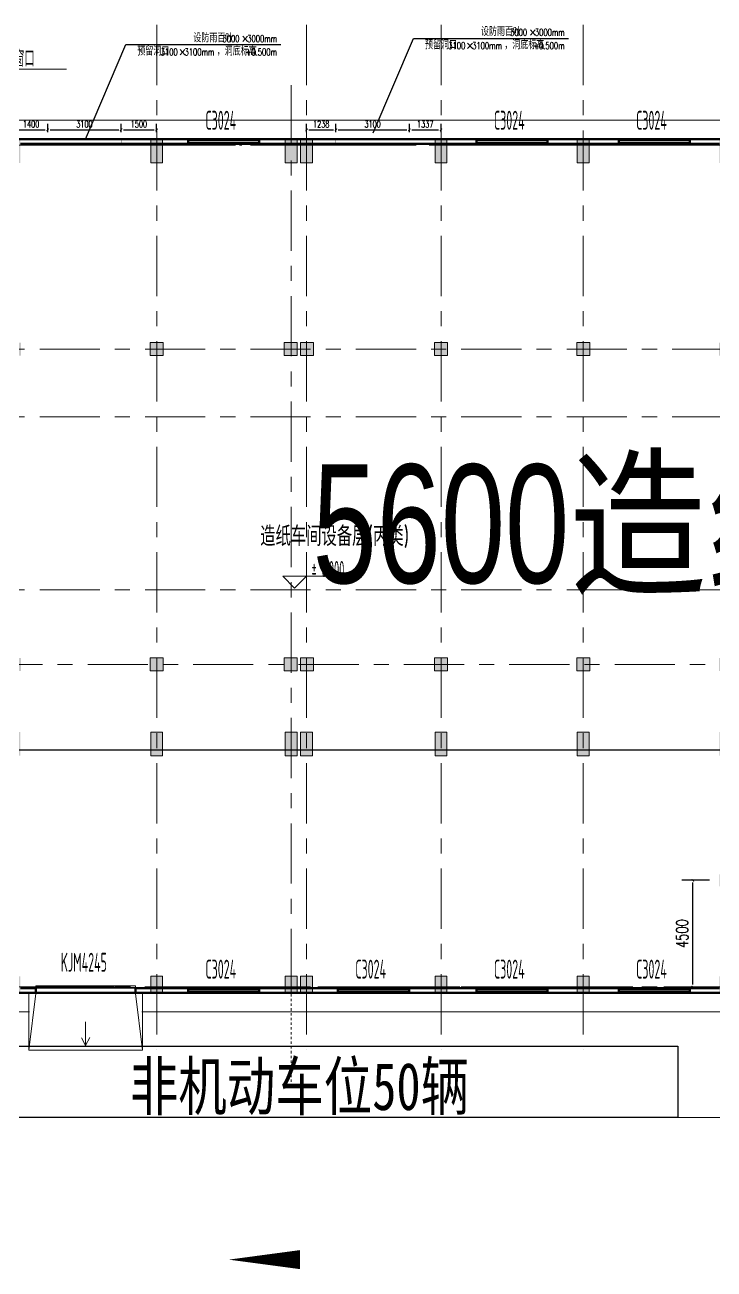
# Model space of a CAD drawing. Header units: metres. Extents: x 497148 to 498044, y 2998751 to 2999627.
# Drawn here: x 497628.4 to 497657.5, y 2999065.9 to 2999118.4 of the extents above; entities that cross this region are included whole.
import ezdxf

# ---------------------------------------------------------------- set-up
doc = ezdxf.new("R2010")
doc.units = ezdxf.units.M
for name, pattern in [('CENTER', [2, 1.25, -0.25, 0.25, -0.25]), ('DOTE', [2.42, 2, -0.2, 0.02, -0.2]), ('ZQWS-轴网线', [4448, 2540, -636, 636, -636]), ('轴网线', [4448, 2540, -636, 636, -636])]:
    doc.linetypes.add(name, pattern=pattern)
for name, color, linetype, lineweight in [('1_RO_规划停车位', 35, 'Continuous', 13), ('A-WALL-可见线', 2, 'Continuous', 18), ('A-门窗号', 7, 'Continuous', 5), ('常规模型', 2, 'Continuous', 18), ('常规注释', 3, 'Continuous', 18), ('标高', 7, 'Continuous', 5), ('结-COLU', 7, 'Continuous', 5), ('道路', 4, 'Continuous', 15)]:
    doc.layers.add(name, color=color, linetype=linetype, lineweight=lineweight)
for name, color, linetype in [('_0', 7, 'Continuous'), ('A-WALL', 4, 'Continuous'), ('A-楼板', 5, 'Continuous'), ('A-窗', 2, 'Continuous'), ('A-门', 2, 'Continuous'), ('AXIS', 253, 'DOTE'), ('DIM_SYMB', 3, 'Continuous'), ('DOTE', 1, 'CENTER'), ('PUB_DIM', 3, 'Continuous'), ('修改', 6, 'Continuous'), ('房间', 7, 'Continuous'), ('文字', 255, 'Continuous'), ('新建建筑', 2, 'Continuous'), ('暖通开洞', 21, 'Continuous')]:
    doc.layers.add(name, color=color, linetype=linetype)
doc.layers.add('建筑轴线', color=1, linetype='DOTE', lineweight=15, plot=False)
doc.layers.get('修改').off()
doc.styles.add('_TCH_DIM', font='SIMPLEX', dxfattribs={"bigfont": 'GBCBIG'})
doc.styles.add('_TCH_DIM_T3', font='SIMPLEX', dxfattribs={"width": 0.705882, "bigfont": 'GBCBIG'})
doc.styles.add('DIMHT', font='simhei.ttf', dxfattribs={"width": 0.8})
doc.styles.add('Hztxt-TSSDENG', font='TSSDENG', dxfattribs={"bigfont": 'Hztxt'})
doc.styles.add('亨利项目总图布置_2022_8_8_t3--03$0$亨利项目总图布置_2022_8_8_t3--02$0$CEC', font='ARIALN.TTF')
doc.dimstyles.new('_TCH_ARCH&&100', dxfattribs={"dimtxt": 285, "dimasz": 100, "dimexe": 250, "dimexo": 300, "dimgap": 100, "dimtad": 1, "dimdec": 0, "dimzin": 0, "dimdsep": 46, "dimtxsty": '_TCH_DIM_T3', "dimblk": '_ArchTick-2', "dimcen": 0.09, "dimclrd": 256, "dimclre": 256, "dimclrt": 7, "dimazin": 2, "dimtfac": 1, "dimtdec": 0, "dimtix": 1, "dimtmove": 2, "dimatfit": 3, "dimfxl": 0, "dimtolj": 1, "dimtzin": 0, "dimarcsym": 0})
doc.dimstyles.new('_TCH_ARCH&&200', dxfattribs={"dimscale": 2, "dimtxt": 280, "dimasz": 100, "dimexe": 200, "dimexo": 0, "dimgap": 100, "dimtad": 1, "dimdec": 0, "dimzin": 0, "dimdsep": 46, "dimtxsty": '_TCH_DIM_T3', "dimblk": '_ArchTick-2', "dimcen": 0.09, "dimdle": 200, "dimclrd": 256, "dimclre": 256, "dimclrt": 7, "dimazin": 2, "dimtfac": 1, "dimtdec": 0, "dimtix": 1, "dimtmove": 2, "dimatfit": 3, "dimfxl": 0, "dimtolj": 1, "dimtzin": 0, "dimarcsym": 0})

# ---------------------------------------------------------------- blocks, each defined once
blk = doc.blocks.new('新块')
blk.add_line((497572.184, 2999087.833), (497785.684, 2999087.833))
at = {"color": 0}
blk.add_lwpolyline([(497625.934, 2999075.333), (497655.934, 2999075.333), (497655.934, 2999072.333), (497625.934, 2999072.333)], close=True, dxfattribs=at)
at = {"layer": 'DIM_SYMB', "linetype": 'Continuous'}
blk.add_lwpolyline([(497651.993, 2999066.333, 0, 0, 0), (497636.976, 2999066.333, 0, 0.8, 0), (497639.976, 2999066.333, 0, 0, 0)], format="xyseb", dxfattribs=at)
at = {"layer": '建筑轴线', "ltscale": 3}
blk.add_lwpolyline([(497572.434, 2999113.333), (497785.434, 2999113.333), (497785.434, 2999077.833), (497572.434, 2999077.833)], close=True, dxfattribs=at)
at = {"layer": '新建建筑', "linetype": 'Continuous', "const_width": 0.1}
blk.add_lwpolyline([(497785.684, 2999077.583), (497572.184, 2999077.583), (497572.184, 2999113.583), (497785.684, 2999113.583)], close=True, dxfattribs=at)
at = {"layer": '道路', "linetype": 'ByBlock', "lineweight": 0, "ltscale": 0.2}
blk.add_line((497758.434, 2999072.333), (497576.91, 2999072.333), dxfattribs=at)
at = {"layer": '1_RO_规划停车位', "style": 'DIMHT', "width": 0.75}
blk.add_text('非机动车位50辆', height=2, dxfattribs=at).set_placement((497632.801, 2999072.643, 0))
at = {"layer": '文字', "color": 7, "style": '亨利项目总图布置_2022_8_8_t3--03$0$亨利项目总图布置_2022_8_8_t3--02$0$CEC', "width": 0.85}
blk.add_text('5600造纸车间', height=5, dxfattribs=at).set_placement((497640.514, 2999094.867, 149.431))
blk = doc.blocks.new('ZQWS-卷帘门-侧装-单轨-可开启 - 卷帘门KJM4245-4749341-0_000平面图_118')
at = {"color": 0, "lineweight": 50}
for p, q in [((-2100, 100), (-2100, -100)), ((2100, -100), (2100, 100))]:
    blk.add_line(p, q, dxfattribs=at)
at = {"color": 0, "lineweight": 13}
for p, q in [((2100, -130), (-2100, -130)), ((-2100, -130), (-2100, -200)), ((-2100, -200), (2100, -200)), ((2100, -200), (2100, -130))]:
    blk.add_line(p, q, dxfattribs=at)
blk = doc.blocks.new('组合窗-双层双列-上部固定下部推拉 - C3024-4489019-0_000平面图_118')
at = {"color": 0, "lineweight": 50}
for p, q in [((-1500, -100), (-1500, 100)), ((1500, 100), (1500, -100))]:
    blk.add_line(p, q, dxfattribs=at)
at = {"color": 0, "lineweight": 18}
for p, q in [((-1500, 100), (1500, 100)), ((-1500, 33), (1500, 33)), ((-1500, -33), (1500, -33)), ((1500, -100), (-1500, -100))]:
    blk.add_line(p, q, dxfattribs=at)
blk = doc.blocks.new('一层_dwg_一层-5204054-0_000平面图_118')
at = {"layer": '结-COLU', "color": 0, "flags": 128}
for points in [[(91966, 65529), (92466, 65529), (92466, 64529), (91966, 64529)], [(97641, 65529), (98141, 65529), (98141, 64529), (97641, 64529)], [(98291, 65529), (98791, 65529), (98791, 64529), (98291, 64529)], [(103966, 65529), (104466, 65529), (104466, 64529), (103966, 64529)], [(109966, 65529), (110466, 65529), (110466, 64529), (109966, 64529)], [(91941, 56954), (92491, 56954), (92491, 56404), (91941, 56404)], [(97591, 56954), (98141, 56954), (98141, 56404), (97591, 56404)], [(98291, 56954), (98841, 56954), (98841, 56404), (98291, 56404)], [(103941, 56954), (104491, 56954), (104491, 56404), (103941, 56404)], [(109941, 56954), (110491, 56954), (110491, 56404), (109941, 56404)], [(91941, 43654), (92491, 43654), (92491, 43104), (91941, 43104)], [(97591, 43654), (98141, 43654), (98141, 43104), (97591, 43104)], [(98291, 43654), (98841, 43654), (98841, 43104), (98291, 43104)], [(103941, 43654), (104491, 43654), (104491, 43104), (103941, 43104)], [(109941, 43654), (110491, 43654), (110491, 43104), (109941, 43104)], [(91966, 39529), (92466, 39529), (92466, 40529), (91966, 40529)], [(97641, 39529), (98141, 39529), (98141, 40529), (97641, 40529)], [(98291, 39529), (98791, 39529), (98791, 40529), (98291, 40529)], [(103966, 39529), (104466, 39529), (104466, 40529), (103966, 40529)], [(109966, 39529), (110466, 39529), (110466, 40529), (109966, 40529)], [(91966, 30229), (92466, 30229), (92466, 29529), (91966, 29529)], [(97641, 30229), (98141, 30229), (98141, 29529), (97641, 29529)], [(98291, 30229), (98791, 30229), (98791, 29529), (98291, 29529)], [(103966, 30229), (104466, 30229), (104466, 29529), (103966, 29529)], [(109966, 30229), (110466, 30229), (110466, 29529), (109966, 29529)]]:
    blk.add_lwpolyline(points, close=True, dxfattribs=at)
blk = doc.blocks.new('一层_dwg-4685749-0_000平面图_118')
at = {"lineweight": 5}
h = blk.add_hatch(color=0, dxfattribs=at)
h.paths.add_polyline_path([(178894, 10714), (179394, 10714), (179394, 11214), (178894, 11214)], flags=0)
h.paths.add_polyline_path([(151569, 10714), (152069, 10714), (152069, 11414), (151569, 11414)], flags=0)
h.paths.add_polyline_path([(229894, 10714), (230394, 10714), (230394, 11414), (229894, 11414)], flags=0)
h.paths.add_polyline_path([(188069, 10714), (188069, 11414), (187569, 11414), (187569, 10714)], flags=0)
h.paths.add_polyline_path([(229744, 10714), (229744, 11414), (229244, 11414), (229244, 10714)], flags=0)
h.paths.add_polyline_path([(211569, 10714), (212069, 10714), (212069, 11414), (211569, 11414)], flags=0)
h.paths.add_polyline_path([(42069, 10714), (42569, 10714), (42569, 11414), (42069, 11414)], flags=0)
h.paths.add_polyline_path([(217569, 10714), (218069, 10714), (218069, 11414), (217569, 11414)], flags=0)
h.paths.add_polyline_path([(55569, 10714), (56069, 10714), (56069, 11414), (55569, 11414)], flags=0)
h.paths.add_polyline_path([(115569, 10714), (116069, 10714), (116069, 11414), (115569, 11414)], flags=0)
h.paths.add_polyline_path([(50069, 10714), (50069, 11414), (49569, 11414), (49569, 10714)], flags=0)
h.paths.add_polyline_path([(181569, 10714), (182069, 10714), (182069, 11414), (181569, 11414)], flags=0)
h.paths.add_polyline_path([(109744, 10714), (109744, 11414), (109244, 11414), (109244, 10714)], flags=0)
h.paths.add_polyline_path([(91569, 10714), (92069, 10714), (92069, 11414), (91569, 11414)], flags=0)
h.paths.add_polyline_path([(236069, 10714), (236069, 11414), (235569, 11414), (235569, 10714)], flags=0)
h.paths.add_polyline_path([(74069, 10714), (74069, 11414), (73569, 11414), (73569, 10714)], flags=0)
h.paths.add_polyline_path([(88569, 10714), (89069, 10714), (89069, 11214), (88569, 11214)], flags=0)
h.paths.add_polyline_path([(61569, 10714), (62069, 10714), (62069, 11414), (61569, 11414)], flags=0)
h.paths.add_polyline_path([(133569, 10714), (134069, 10714), (134069, 11414), (133569, 11414)], flags=0)
h.paths.add_polyline_path([(67569, 10714), (68069, 10714), (68069, 11414), (67569, 11414)], flags=0)
h.paths.add_polyline_path([(169569, 10714), (170069, 10714), (170069, 11414), (169569, 11414)], flags=0)
h.paths.add_polyline_path([(193569, 10714), (194069, 10714), (194069, 11414), (193569, 11414)], flags=0)
h.paths.add_polyline_path([(200069, 10714), (200069, 11414), (199569, 11414), (199569, 10714)], flags=0)
h.paths.add_polyline_path([(164069, 10714), (164069, 11414), (163569, 11414), (163569, 10714)], flags=0)
h.paths.add_polyline_path([(176394, 10714), (176394, 11414), (175894, 11414), (175894, 10714)], flags=0)
h.paths.add_polyline_path([(205869, 10714), (206369, 10714), (206369, 11414), (205869, 11414)], flags=0)
h.paths.add_polyline_path([(223569, 10714), (224069, 10714), (224069, 11414), (223569, 11414)], flags=0)
h.paths.add_polyline_path([(249569, 10714), (249569, 11414), (249069, 11414), (249069, 10714)], flags=0)
h.paths.add_polyline_path([(175744, 10714), (175744, 11414), (175244, 11414), (175244, 10714)], flags=0)
h.paths.add_polyline_path([(255569, 10714), (255569, 11414), (255069, 11414), (255069, 10714)], flags=0)
h.paths.add_polyline_path([(128069, 10714), (128069, 11414), (127569, 11414), (127569, 10714)], flags=0)
h.paths.add_polyline_path([(79569, 10714), (80069, 10714), (80069, 11414), (79569, 11414)], flags=0)
h.paths.add_polyline_path([(243569, 10714), (243569, 11414), (243069, 11414), (243069, 10714)], flags=0)
h.paths.add_polyline_path([(85569, 10714), (86069, 10714), (86069, 11414), (85569, 11414)], flags=0)
h.paths.add_polyline_path([(98069, 10714), (98069, 11414), (97569, 11414), (97569, 10714), (97686, 10714)], flags=0)
h.paths.add_polyline_path([(103569, 10714), (104069, 10714), (104069, 11414), (103569, 11414)], flags=0)
h.paths.add_polyline_path([(121569, 10714), (122069, 10714), (122069, 11414), (121569, 11414)], flags=0)
h.paths.add_polyline_path([(110394, 10714), (110394, 11414), (109894, 11414), (109894, 10714)], flags=0)
h.paths.add_polyline_path([(146069, 10714), (146069, 11414), (145569, 11414), (145569, 10714)], flags=0)
h.paths.add_polyline_path([(158069, 10714), (158069, 11414), (157569, 11414), (157569, 10714)], flags=0)
h.paths.add_polyline_path([(140069, 10714), (140069, 11414), (139569, 11414), (139569, 10714)], flags=0)
h.paths.add_polyline_path([(243569, 13164), (243569, 13664), (243069, 13664), (243069, 13164)], flags=0)
h.paths.add_polyline_path([(249069, 13164), (249569, 13164), (249569, 13664), (249069, 13664)], flags=0)
h.paths.add_polyline_path([(140069, 15214), (140069, 15714), (139569, 15714), (139569, 15214)], flags=0)
h.paths.add_polyline_path([(157569, 15214), (158069, 15214), (158069, 15714), (157569, 15714)], flags=0)
h.paths.add_polyline_path([(151569, 15214), (152069, 15214), (152069, 15714), (151569, 15714)], flags=0)
h.paths.add_polyline_path([(128069, 15214), (128069, 15714), (127569, 15714), (127569, 15214)], flags=0)
h.paths.add_polyline_path([(146069, 15214), (146069, 15714), (145569, 15714), (145569, 15214)], flags=0)
h.paths.add_polyline_path([(133569, 15214), (134069, 15214), (134069, 15714), (133569, 15714)], flags=0)
h.paths.add_polyline_path([(88569, 18064), (89069, 18064), (89069, 18564), (88569, 18564)], flags=0)
h.paths.add_polyline_path([(79719, 18064), (80069, 18064), (80069, 18564), (79569, 18564), (79569, 18064)], flags=0)
h.paths.add_polyline_path([(85569, 18064), (86069, 18064), (86069, 18564), (85569, 18564)], flags=0)
h.paths.add_polyline_path([(74069, 18064), (74069, 18564), (73569, 18564), (73569, 18064)], flags=0)
h.paths.add_polyline_path([(178894, 18064), (179394, 18064), (179394, 18564), (178894, 18564)], flags=0)
h.paths.add_polyline_path([(164069, 18064), (164069, 18564), (163569, 18564), (163569, 18064)], flags=0)
h.paths.add_polyline_path([(175244, 18064), (175744, 18064), (175744, 18564), (175244, 18564)], flags=0)
h.paths.add_polyline_path([(175894, 18064), (176394, 18064), (176394, 18564), (175894, 18564)], flags=0)
h.paths.add_polyline_path([(169569, 18064), (170069, 18064), (170069, 18564), (169569, 18564)], flags=0)
h.paths.add_polyline_path([(169569, 20714), (170069, 20714), (170069, 21714), (169569, 21714), (169569, 21014)], flags=0)
h.paths.add_polyline_path([(55569, 20714), (56069, 20714), (56069, 21714), (55569, 21714), (55569, 21014)], flags=0)
h.paths.add_polyline_path([(175744, 20714), (175744, 21714), (175244, 21714), (175244, 20714)], flags=0)
h.paths.add_polyline_path([(49569, 20714), (50069, 20714), (50069, 21714), (49569, 21714), (49569, 21014)], flags=0)
h.paths.add_polyline_path([(164069, 20714), (164069, 21714), (163569, 21714), (163569, 20714)], flags=0)
h.paths.add_polyline_path([(133569, 20714), (134069, 20714), (134069, 21714), (133569, 21714), (133569, 21014)], flags=0)
h.paths.add_polyline_path([(158069, 20714), (158069, 21714), (157569, 21714), (157569, 20714)], flags=0)
h.paths.add_polyline_path([(92069, 20714), (92069, 21714), (91569, 21714), (91569, 20714)], flags=0)
h.paths.add_polyline_path([(61569, 20714), (62069, 20714), (62069, 21714), (61569, 21714), (61569, 21014)], flags=0)
h.paths.add_polyline_path([(73569, 20714), (74069, 20714), (74069, 21714), (73569, 21714), (73569, 21014)], flags=0)
h.paths.add_polyline_path([(67569, 20714), (68069, 20714), (68069, 21714), (67569, 21714), (67569, 21014)], flags=0)
h.paths.add_polyline_path([(85569, 20714), (86069, 20714), (86069, 21714), (85569, 21714), (85569, 21014)], flags=0)
h.paths.add_polyline_path([(109744, 20714), (109744, 21714), (109244, 21714), (109244, 20714)], flags=0)
h.paths.add_polyline_path([(42069, 20714), (42569, 20714), (42569, 21714), (42069, 21714), (42069, 21014)], flags=0)
h.paths.add_polyline_path([(151569, 20714), (152069, 20714), (152069, 21714), (151569, 21714), (151569, 21014)], flags=0)
h.paths.add_polyline_path([(206369, 20714), (206369, 21714), (205869, 21714), (205869, 20714)], flags=0)
h.paths.add_polyline_path([(249069, 20714), (249569, 20714), (249569, 21714), (249069, 21714), (249069, 21014)], flags=0)
h.paths.add_polyline_path([(255569, 20714), (255569, 21714), (255069, 21714), (255069, 20714)], flags=0)
h.paths.add_polyline_path([(212069, 20714), (212069, 21714), (211569, 21714), (211569, 20714)], flags=0)
h.paths.add_polyline_path([(217569, 20714), (218069, 20714), (218069, 21714), (217569, 21714), (217569, 21014)], flags=0)
h.paths.add_polyline_path([(224069, 20714), (224069, 21714), (223569, 21714), (223569, 20714)], flags=0)
h.paths.add_polyline_path([(199569, 20714), (200069, 20714), (200069, 21714), (199569, 21714), (199569, 21014)], flags=0)
h.paths.add_polyline_path([(193569, 20714), (194069, 20714), (194069, 21714), (193569, 21714), (193569, 21014)], flags=0)
h.paths.add_polyline_path([(80069, 20714), (80069, 21714), (79569, 21714), (79569, 20714)], flags=0)
h.paths.add_polyline_path([(97686, 20714), (98069, 20714), (98069, 21714), (97569, 21714), (97569, 20714)], flags=0)
h.paths.add_polyline_path([(116069, 20714), (116069, 21714), (115569, 21714), (115569, 20714)], flags=0)
h.paths.add_polyline_path([(104069, 20714), (104069, 21714), (103569, 21714), (103569, 20714)], flags=0)
h.paths.add_polyline_path([(181569, 20714), (182069, 20714), (182069, 21714), (181569, 21714), (181569, 21014)], flags=0)
h.paths.add_polyline_path([(188069, 20714), (188069, 21714), (187569, 21714), (187569, 20714)], flags=0)
h.paths.add_polyline_path([(235569, 20714), (236069, 20714), (236069, 21714), (235569, 21714), (235569, 21014)], flags=0)
h.paths.add_polyline_path([(229244, 20714), (229744, 20714), (229744, 21714), (229244, 21714), (229244, 21014)], flags=0)
h.paths.add_polyline_path([(139569, 20714), (140069, 20714), (140069, 21714), (139569, 21714), (139569, 21014)], flags=0)
h.paths.add_polyline_path([(230394, 20714), (230394, 21714), (229894, 21714), (229894, 20714)], flags=0)
h.paths.add_polyline_path([(110394, 20714), (110394, 21714), (109894, 21714), (109894, 20714)], flags=0)
h.paths.add_polyline_path([(243069, 20714), (243569, 20714), (243569, 21714), (243069, 21714), (243069, 21014)], flags=0)
h.paths.add_polyline_path([(122069, 20714), (122069, 21714), (121569, 21714), (121569, 20714)], flags=0)
h.paths.add_polyline_path([(128069, 20714), (128069, 21714), (127569, 21714), (127569, 20714)], flags=0)
h.paths.add_polyline_path([(176394, 20714), (176394, 21714), (175894, 21714), (175894, 20714)], flags=0)
h.paths.add_polyline_path([(145569, 20714), (146069, 20714), (146069, 21714), (145569, 21714), (145569, 21014)], flags=0)
h.paths.add_polyline_path([(206369, 23189), (206369, 24839), (205869, 24839), (205869, 23189)], flags=0)
h.paths.add_polyline_path([(199569, 23189), (200069, 23189), (200069, 24839), (199569, 24839)], flags=0)
h.paths.add_polyline_path([(194069, 23189), (194069, 24839), (193569, 24839), (193569, 23189)], flags=0)
h.paths.add_polyline_path([(229044, 23564), (229744, 23564), (229744, 24264), (229044, 24264)], flags=0)
h.paths.add_polyline_path([(224169, 23564), (224169, 24264), (223469, 24264), (223469, 23564)], flags=0)
h.paths.add_polyline_path([(217469, 23564), (218169, 23564), (218169, 24264), (217469, 24264)], flags=0)
h.paths.add_polyline_path([(212169, 23564), (212169, 24264), (211469, 24264), (211469, 23564)], flags=0)
h.paths.add_polyline_path([(230594, 23564), (230594, 24264), (229894, 24264), (229894, 23564)], flags=0)
h.paths.add_polyline_path([(187544, 24289), (188094, 24289), (188094, 24839), (187544, 24839)], flags=0)
h.paths.add_polyline_path([(182094, 24289), (182094, 24839), (181544, 24839), (181544, 24289)], flags=0)
h.paths.add_polyline_path([(104094, 24289), (104094, 24839), (103544, 24839), (103544, 24289)], flags=0)
h.paths.add_polyline_path([(109894, 24289), (110444, 24289), (110444, 24839), (109894, 24839)], flags=0)
h.paths.add_polyline_path([(121544, 24289), (122094, 24289), (122094, 24839), (121544, 24839)], flags=0)
h.paths.add_polyline_path([(97686, 24289), (98094, 24289), (98094, 24839), (97544, 24839), (97544, 24289)], flags=0)
h.paths.add_polyline_path([(163544, 24289), (164094, 24289), (164094, 24839), (163544, 24839)], flags=0)
h.paths.add_polyline_path([(175194, 24289), (175744, 24289), (175744, 24839), (175194, 24839)], flags=0)
h.paths.add_polyline_path([(133544, 24289), (134094, 24289), (134094, 24839), (133544, 24839)], flags=0)
h.paths.add_polyline_path([(175894, 24289), (176444, 24289), (176444, 24839), (175894, 24839)], flags=0)
h.paths.add_polyline_path([(146094, 24289), (146094, 24839), (145544, 24839), (145544, 24289)], flags=0)
h.paths.add_polyline_path([(80094, 24289), (80094, 24839), (79544, 24839), (79544, 24289)], flags=0)
h.paths.add_polyline_path([(85544, 24289), (86094, 24289), (86094, 24839), (85544, 24839)], flags=0)
h.paths.add_polyline_path([(128094, 24289), (128094, 24839), (127544, 24839), (127544, 24289)], flags=0)
h.paths.add_polyline_path([(151544, 24289), (152094, 24289), (152094, 24839), (151544, 24839)], flags=0)
h.paths.add_polyline_path([(109194, 24289), (109744, 24289), (109744, 24839), (109194, 24839)], flags=0)
h.paths.add_polyline_path([(169544, 24289), (170094, 24289), (170094, 24839), (169544, 24839)], flags=0)
h.paths.add_polyline_path([(140094, 24289), (140094, 24839), (139544, 24839), (139544, 24289)], flags=0)
h.paths.add_polyline_path([(157544, 24289), (158094, 24289), (158094, 24839), (157544, 24839)], flags=0)
h.paths.add_polyline_path([(91544, 24289), (92094, 24289), (92094, 24839), (91544, 24839)], flags=0)
h.paths.add_polyline_path([(115544, 24289), (116094, 24289), (116094, 24839), (115544, 24839)], flags=0)
h.paths.add_polyline_path([(235544, 27439), (236094, 27439), (236094, 27989), (235544, 27989)], flags=0)
h.paths.add_polyline_path([(243044, 27439), (243594, 27439), (243594, 27989), (243044, 27989)], flags=0)
h.paths.add_polyline_path([(249594, 27439), (249594, 27989), (249044, 27989), (249044, 27439)], flags=0)
h.paths.add_polyline_path([(62094, 27439), (62094, 27989), (61544, 27989), (61544, 27439)], flags=0)
h.paths.add_polyline_path([(64569, 27439), (65119, 27439), (65119, 27989), (64569, 27989)], flags=0)
h.paths.add_polyline_path([(56094, 27439), (56094, 27989), (55544, 27989), (55544, 27439)], flags=0)
h.paths.add_polyline_path([(50094, 27439), (50094, 27989), (49559, 27989), (49559, 27439)], flags=0)
h.paths.add_polyline_path([(255569, 27464), (255569, 27964), (254769, 27964), (254769, 27464)], flags=0)
h.paths.add_polyline_path([(42579, 27464), (42579, 27964), (42069, 27964), (42069, 27464)], flags=0)
h.paths.add_polyline_path([(243594, 34739), (243594, 35289), (243044, 35289), (243044, 34739)], flags=0)
h.paths.add_polyline_path([(249044, 34739), (249594, 34739), (249594, 35289), (249044, 35289)], flags=0)
h.paths.add_polyline_path([(236094, 34739), (236094, 35289), (235544, 35289), (235544, 34739)], flags=0)
h.paths.add_polyline_path([(64569, 34739), (65119, 34739), (65119, 35289), (64569, 35289)], flags=0)
h.paths.add_polyline_path([(55544, 34739), (56094, 34739), (56094, 35289), (55544, 35289)], flags=0)
h.paths.add_polyline_path([(49559, 34739), (50094, 34739), (50094, 35289), (49559, 35289), (49559, 35274)], flags=0)
h.paths.add_polyline_path([(61544, 34739), (62094, 34739), (62094, 35289), (61544, 35289)], flags=0)
h.paths.add_polyline_path([(42579, 34764), (42579, 35264), (42069, 35264), (42069, 34764)], flags=0)
h.paths.add_polyline_path([(255569, 34764), (255569, 35264), (254769, 35264), (254769, 34764)], flags=0)
h.paths.add_polyline_path([(229769, 37589), (229769, 38139), (229219, 38139), (229219, 37589)], flags=0)
h.paths.add_polyline_path([(187544, 37589), (188094, 37589), (188094, 38139), (187544, 38139)], flags=0)
h.paths.add_polyline_path([(236094, 37589), (236094, 38139), (235544, 38139), (235544, 37589)], flags=0)
h.paths.add_polyline_path([(212094, 37589), (212094, 38139), (211544, 38139), (211544, 37589)], flags=0)
h.paths.add_polyline_path([(182094, 37589), (182094, 38139), (181544, 38139), (181544, 37589)], flags=0)
h.paths.add_polyline_path([(243594, 37589), (243594, 38139), (243044, 38139), (243044, 37589)], flags=0)
h.paths.add_polyline_path([(230419, 37589), (230419, 38139), (229869, 38139), (229869, 37589)], flags=0)
h.paths.add_polyline_path([(199544, 37589), (200094, 37589), (200094, 38139), (199544, 38139)], flags=0)
h.paths.add_polyline_path([(249044, 37589), (249594, 37589), (249594, 38139), (249044, 38139)], flags=0)
h.paths.add_polyline_path([(205844, 37589), (206394, 37589), (206394, 38139), (205844, 38139)], flags=0)
h.paths.add_polyline_path([(223544, 37589), (224094, 37589), (224094, 38139), (223544, 38139)], flags=0)
h.paths.add_polyline_path([(218094, 37589), (218094, 38139), (217544, 38139), (217544, 37589)], flags=0)
h.paths.add_polyline_path([(194094, 37589), (194094, 38139), (193544, 38139), (193544, 37589)], flags=0)
h.paths.add_polyline_path([(163544, 37589), (164094, 37589), (164094, 38139), (163544, 38139)], flags=0)
h.paths.add_polyline_path([(157544, 37589), (158094, 37589), (158094, 38139), (157544, 38139)], flags=0)
h.paths.add_polyline_path([(176444, 37589), (176444, 38139), (175894, 38139), (175894, 37589)], flags=0)
h.paths.add_polyline_path([(146094, 37589), (146094, 38139), (145544, 38139), (145544, 37589)], flags=0)
h.paths.add_polyline_path([(169544, 37589), (170094, 37589), (170094, 38139), (169544, 38139)], flags=0)
h.paths.add_polyline_path([(139544, 37589), (140094, 37589), (140094, 38139), (139544, 38139)], flags=0)
h.paths.add_polyline_path([(91544, 37589), (92094, 37589), (92094, 38139), (91544, 38139)], flags=0)
h.paths.add_polyline_path([(97544, 37589), (98094, 37589), (98094, 38139), (97544, 38139)], flags=0)
h.paths.add_polyline_path([(80094, 37589), (80094, 38139), (79544, 38139), (79544, 37589)], flags=0)
h.paths.add_polyline_path([(115544, 37589), (116094, 37589), (116094, 38139), (115544, 38139)], flags=0)
h.paths.add_polyline_path([(134094, 37589), (134094, 38139), (133544, 38139), (133544, 37589)], flags=0)
h.paths.add_polyline_path([(85544, 37589), (86094, 37589), (86094, 38139), (85544, 38139)], flags=0)
h.paths.add_polyline_path([(104094, 37589), (104094, 38139), (103544, 38139), (103544, 37589)], flags=0)
h.paths.add_polyline_path([(109744, 37589), (109744, 38139), (109194, 38139), (109194, 37589)], flags=0)
h.paths.add_polyline_path([(56094, 37589), (56094, 38139), (55544, 38139), (55544, 37589)], flags=0)
h.paths.add_polyline_path([(73544, 37589), (74094, 37589), (74094, 38139), (73544, 38139)], flags=0)
h.paths.add_polyline_path([(50094, 37589), (50094, 38139), (49559, 38139), (49559, 37589)], flags=0)
h.paths.add_polyline_path([(127544, 37589), (128094, 37589), (128094, 38139), (127544, 38139)], flags=0)
h.paths.add_polyline_path([(122094, 37589), (122094, 38139), (121544, 38139), (121544, 37589)], flags=0)
h.paths.add_polyline_path([(110444, 37589), (110444, 38139), (109894, 38139), (109894, 37589)], flags=0)
h.paths.add_polyline_path([(175744, 37589), (175744, 38139), (175194, 38139), (175194, 37589)], flags=0)
h.paths.add_polyline_path([(152094, 37589), (152094, 38139), (151544, 38139), (151544, 37589)], flags=0)
h.paths.add_polyline_path([(68094, 37589), (68094, 38139), (67544, 38139), (67544, 37589)], flags=0)
h.paths.add_polyline_path([(62094, 37589), (62094, 38139), (61544, 38139), (61544, 37589)], flags=0)
h.paths.add_polyline_path([(42579, 37614), (42579, 38114), (42069, 38114), (42069, 37614)], flags=0)
h.paths.add_polyline_path([(255569, 37614), (255569, 38114), (254769, 38114), (254769, 37614)], flags=0)
h.paths.add_polyline_path([(243069, 43764), (243569, 43764), (243569, 44264), (243069, 44264), (243069, 43864)], flags=0)
h.paths.add_polyline_path([(249069, 43764), (249569, 43764), (249569, 44264), (249069, 44264)], flags=0)
h.paths.add_polyline_path([(255569, 45714), (255569, 46714), (255069, 46714), (255069, 45714)], flags=0)
h.paths.add_polyline_path([(249069, 45714), (249569, 45714), (249569, 46714), (249069, 46714)], flags=0)
h.paths.add_polyline_path([(243569, 45714), (243569, 46714), (243069, 46714), (243069, 45714)], flags=0)
h.paths.add_polyline_path([(187569, 45714), (188069, 45714), (188069, 46714), (187569, 46714)], flags=0)
h.paths.add_polyline_path([(182069, 45714), (182069, 46714), (181569, 46714), (181569, 45714)], flags=0)
h.paths.add_polyline_path([(229894, 45714), (230394, 45714), (230394, 46714), (229894, 46714)], flags=0)
h.paths.add_polyline_path([(229244, 45714), (229744, 45714), (229744, 46714), (229244, 46714)], flags=0)
h.paths.add_polyline_path([(236069, 45714), (236069, 46714), (235569, 46714), (235569, 45714)], flags=0)
h.paths.add_polyline_path([(212069, 45714), (212069, 46714), (211569, 46714), (211569, 45714)], flags=0)
h.paths.add_polyline_path([(193569, 45714), (194069, 45714), (194069, 46714), (193569, 46714)], flags=0)
h.paths.add_polyline_path([(199569, 45714), (200069, 45714), (200069, 46714), (199569, 46714)], flags=0)
h.paths.add_polyline_path([(205869, 45714), (206369, 45714), (206369, 46714), (205869, 46714)], flags=0)
h.paths.add_polyline_path([(223569, 45714), (224069, 45714), (224069, 46714), (223569, 46714)], flags=0)
h.paths.add_polyline_path([(218069, 45714), (218069, 46714), (217569, 46714), (217569, 45714)], flags=0)
h.paths.add_polyline_path([(146069, 45714), (146069, 46714), (145569, 46714), (145569, 45714)], flags=0)
h.paths.add_polyline_path([(176394, 45714), (176394, 46714), (175894, 46714), (175894, 45714)], flags=0)
h.paths.add_polyline_path([(49569, 45714), (50069, 45714), (50069, 46714), (49569, 46714)], flags=0)
h.paths.add_polyline_path([(42069, 45714), (42569, 45714), (42569, 46714), (42069, 46714)], flags=0)
h.paths.add_polyline_path([(163569, 45714), (164069, 45714), (164069, 46714), (163569, 46714)], flags=0)
h.paths.add_polyline_path([(170069, 45714), (170069, 46714), (169569, 46714), (169569, 45714)], flags=0)
h.paths.add_polyline_path([(91569, 45714), (92069, 45714), (92069, 46714), (91569, 46714)], flags=0)
h.paths.add_polyline_path([(121569, 45714), (122069, 45714), (122069, 46714), (121569, 46714)], flags=0)
h.paths.add_polyline_path([(128069, 45714), (128069, 46714), (127569, 46714), (127569, 45714)], flags=0)
h.paths.add_polyline_path([(103569, 45714), (104069, 45714), (104069, 46714), (103569, 46714)], flags=0)
h.paths.add_polyline_path([(74069, 45714), (74069, 46714), (73569, 46714), (73569, 45714)], flags=0)
h.paths.add_polyline_path([(86069, 45714), (86069, 46714), (85569, 46714), (85569, 45714)], flags=0)
h.paths.add_polyline_path([(157569, 45714), (158069, 45714), (158069, 46714), (157569, 46714)], flags=0)
h.paths.add_polyline_path([(110394, 45714), (110394, 46714), (109894, 46714), (109894, 45714)], flags=0)
h.paths.add_polyline_path([(68069, 45714), (68069, 46714), (67569, 46714), (67569, 45714)], flags=0)
h.paths.add_polyline_path([(175744, 45714), (175744, 46714), (175244, 46714), (175244, 45714)], flags=0)
h.paths.add_polyline_path([(61569, 45714), (62069, 45714), (62069, 46714), (61569, 46714)], flags=0)
h.paths.add_polyline_path([(80069, 45714), (80069, 46714), (79569, 46714), (79569, 45714)], flags=0)
h.paths.add_polyline_path([(133569, 45714), (134069, 45714), (134069, 46714), (133569, 46714)], flags=0)
h.paths.add_polyline_path([(97569, 45714), (98069, 45714), (98069, 46714), (97569, 46714)], flags=0)
h.paths.add_polyline_path([(55569, 45714), (56069, 45714), (56069, 46714), (55569, 46714)], flags=0)
h.paths.add_polyline_path([(139569, 45714), (140069, 45714), (140069, 46714), (139569, 46714)], flags=0)
h.paths.add_polyline_path([(109244, 45714), (109744, 45714), (109744, 46714), (109244, 46714)], flags=0)
h.paths.add_polyline_path([(115569, 45714), (116069, 45714), (116069, 46714), (115569, 46714)], flags=0)
h.paths.add_polyline_path([(152069, 45714), (152069, 46714), (151569, 46714), (151569, 45714)], flags=0)
at = {"color": 0}
blk.add_blockref('一层_dwg_一层-5204054-0_000平面图_118', (11602, -18815), dxfattribs=at)
blk = doc.blocks.new('入门坡道 - 入门坡道-4743831-0_000平面图_118')
at = {"layer": '常规模型', "lineweight": 18}
for p, q in [((-2447, -2269), (-2447, 131)), ((-2447, 131), (-2147, 131)), ((-2147, 131), (-2447, -2269)), ((-2147, 131), (2053, 131)), ((2053, 131), (2353, 131)), ((2353, -2269), (2053, 131)), ((2353, 131), (2353, -2269)), ((2353, -2269), (-2447, -2269))]:
    blk.add_line(p, q, dxfattribs=at)
blk = doc.blocks.new('入门坡道 - 入门坡道 - 200-5_118')
at = {"layer": '常规模型'}
for q in [(-47, -1069), (-214, -1741), (127, -1728)]:
    blk.add_line((-47, -2069), q, dxfattribs=at)
blk.add_blockref('入门坡道 - 入门坡道-4743831-0_000平面图_118', (0, 0), dxfattribs=at)
blk = doc.blocks.new('高程点 - 高程点-标准-4143835-0_000平面图_118')
at = {"layer": '标高', "lineweight": 9}
for p, q in [((-2.5, 2.5), (10.6, 2.5)), ((0, 0), (-2.5, 2.5)), ((0, 0), (2.5, 2.5))]:
    blk.add_line(p, q, dxfattribs=at)
blk = doc.blocks.new('01引出标注 - 双行-2_5mm-0_7-实心点-4823222-0_000平面图_118')
at = {"layer": '常规注释', "lineweight": 18}
blk.add_line((20, 0), (0, 0), dxfattribs=at)
blk = doc.blocks.new('01引出标注 - 双行-2.5mm-0.7-实心点 - 200-1_118')
at = {"layer": '常规注释'}
h = blk.add_hatch(color=256, dxfattribs=at)
edge = h.paths.add_edge_path(flags=0)
edge.add_arc((-959, -1692), 60, 0, 360)
blk.add_line((-959, -1692), (0, 50), dxfattribs=at)
blk.add_circle((-959, -1692), 60, dxfattribs=at)
at = {"layer": '常规注释', "xscale": 200, "yscale": 200, "zscale": 200}
blk.add_blockref('01引出标注 - 双行-2_5mm-0_7-实心点-4823222-0_000平面图_118', (0, 0), dxfattribs=at)
at = {"layer": '常规注释', "color": 7, "style": 'Hztxt-TSSDENG', "width": 0.63}
blk.add_text('消防救援窗口', height=690, dxfattribs=at).set_placement((40, 109))
blk = doc.blocks.new('_ArchTick-2')
at = {"color": 0, "linetype": 'ByBlock', "const_width": 0.4}
blk.add_lwpolyline([(-0.5, -0.5), (0.5, 0.5)], dxfattribs=at)
blk = doc.blocks.new('*D239')
at = {"layer": 'Defpoints', "color": 0, "transparency": 16777216}
for p in [(-349542, 201676), (-348842, 201676), (-350242, 197176)]:
    blk.add_point(p, dxfattribs=at)
at = {"layer": 'PUB_DIM', "lineweight": -2, "transparency": 16777216}
for p, q in [((-348842, 201676), (-350008, 201676)), ((-349542, 197276), (-349542, 201576)), ((-350242, 197176), (-349075, 197176))]:
    blk.add_line(p, q, dxfattribs=at)
at = {"layer": 'PUB_DIM', "lineweight": -2, "transparency": 16777216, "xscale": 100, "yscale": 100, "zscale": 100}
for p, rotation in [((-349542, 201676), 90), ((-349542, 197176), 270)]:
    blk.add_blockref('_ArchTick-2', p, dxfattribs=dict(at, rotation=rotation))
at = {"layer": 'PUB_DIM', "color": 7, "transparency": 16777216, "insert": (-349992, 199426), "char_height": 500, "attachment_point": 5, "rotation": 90, "style": '_TCH_DIM_T3'}
blk.add_mtext('\\A1;4500', dxfattribs=at)
blk = doc.blocks.new('*U211')
at = {"layer": '_0', "color": 2, "const_width": 10}
blk.add_lwpolyline([(2902235, 1146294), (2902235, 1146094), (2899135, 1146094), (2899135, 1146294)], close=True, dxfattribs=at)
blk = doc.blocks.new('*D198')
at = {"layer": 'Defpoints', "color": 0, "transparency": 16777216}
for p in [(-505316, 256167), (-506554, 255769), (-505316, 255769)]:
    blk.add_point(p, dxfattribs=at)
at = {"layer": '暖通开洞', "lineweight": -2, "transparency": 16777216}
for p, q in [((-506554, 256069), (-506554, 256417)), ((-506454, 256167), (-505416, 256167)), ((-505316, 256069), (-505316, 256417))]:
    blk.add_line(p, q, dxfattribs=at)
at = {"layer": '暖通开洞', "lineweight": -2, "transparency": 16777216, "xscale": 100, "yscale": 100, "zscale": 100, "rotation": 180}
blk.add_blockref('_ArchTick-2', (-506554, 256167), dxfattribs=at)
at = {"layer": '暖通开洞', "lineweight": -2, "transparency": 16777216, "xscale": 100, "yscale": 100, "zscale": 100}
blk.add_blockref('_ArchTick-2', (-505316, 256167), dxfattribs=at)
at = {"layer": '暖通开洞', "color": 7, "transparency": 16777216, "insert": (-505935, 256409), "char_height": 285, "attachment_point": 5, "style": '_TCH_DIM_T3'}
blk.add_mtext('\\A1;1238', dxfattribs=at)
blk = doc.blocks.new('*D199')
at = {"layer": 'Defpoints', "color": 0, "transparency": 16777216}
for p in [(-502216, 256167), (-505316, 255769), (-502216, 255769)]:
    blk.add_point(p, dxfattribs=at)
at = {"layer": '暖通开洞', "lineweight": -2, "transparency": 16777216}
for p, q in [((-505316, 256069), (-505316, 256417)), ((-505216, 256167), (-502316, 256167)), ((-502216, 256069), (-502216, 256417))]:
    blk.add_line(p, q, dxfattribs=at)
at = {"layer": '暖通开洞', "lineweight": -2, "transparency": 16777216, "xscale": 100, "yscale": 100, "zscale": 100, "rotation": 180}
blk.add_blockref('_ArchTick-2', (-505316, 256167), dxfattribs=at)
at = {"layer": '暖通开洞', "lineweight": -2, "transparency": 16777216, "xscale": 100, "yscale": 100, "zscale": 100}
blk.add_blockref('_ArchTick-2', (-502216, 256167), dxfattribs=at)
at = {"layer": '暖通开洞', "color": 7, "transparency": 16777216, "insert": (-503766, 256409), "char_height": 285, "attachment_point": 5, "style": '_TCH_DIM_T3'}
blk.add_mtext('\\A1;3100', dxfattribs=at)
blk = doc.blocks.new('*D200')
at = {"layer": 'Defpoints', "color": 0, "transparency": 16777216}
for p in [(-500879, 256167), (-502216, 255769), (-500879, 255769)]:
    blk.add_point(p, dxfattribs=at)
at = {"layer": '暖通开洞', "lineweight": -2, "transparency": 16777216}
for p, q in [((-502216, 256069), (-502216, 256417)), ((-502116, 256167), (-500979, 256167)), ((-500879, 256069), (-500879, 256417))]:
    blk.add_line(p, q, dxfattribs=at)
at = {"layer": '暖通开洞', "lineweight": -2, "transparency": 16777216, "xscale": 100, "yscale": 100, "zscale": 100, "rotation": 180}
blk.add_blockref('_ArchTick-2', (-502216, 256167), dxfattribs=at)
at = {"layer": '暖通开洞', "lineweight": -2, "transparency": 16777216, "xscale": 100, "yscale": 100, "zscale": 100}
blk.add_blockref('_ArchTick-2', (-500879, 256167), dxfattribs=at)
at = {"layer": '暖通开洞', "color": 7, "transparency": 16777216, "insert": (-501547, 256409), "char_height": 285, "attachment_point": 5, "style": '_TCH_DIM_T3'}
blk.add_mtext('\\A1;1337', dxfattribs=at)
blk = doc.blocks.new('*D201')
at = {"layer": 'Defpoints', "color": 0, "transparency": 16777216}
for p in [(-517478, 256167), (-518879, 255769), (-517478, 255769)]:
    blk.add_point(p, dxfattribs=at)
at = {"layer": '暖通开洞', "lineweight": -2, "transparency": 16777216}
for p, q in [((-518879, 256069), (-518879, 256417)), ((-518779, 256167), (-517578, 256167)), ((-517478, 256069), (-517478, 256417))]:
    blk.add_line(p, q, dxfattribs=at)
at = {"layer": '暖通开洞', "lineweight": -2, "transparency": 16777216, "xscale": 100, "yscale": 100, "zscale": 100, "rotation": 180}
blk.add_blockref('_ArchTick-2', (-518879, 256167), dxfattribs=at)
at = {"layer": '暖通开洞', "lineweight": -2, "transparency": 16777216, "xscale": 100, "yscale": 100, "zscale": 100}
blk.add_blockref('_ArchTick-2', (-517478, 256167), dxfattribs=at)
at = {"layer": '暖通开洞', "color": 7, "transparency": 16777216, "insert": (-518178, 256409), "char_height": 285, "attachment_point": 5, "style": '_TCH_DIM_T3'}
blk.add_mtext('\\A1;1400', dxfattribs=at)
blk = doc.blocks.new('*D202')
at = {"layer": 'Defpoints', "color": 0, "transparency": 16777216}
for p in [(-514378, 256167), (-517478, 255769), (-514378, 255769)]:
    blk.add_point(p, dxfattribs=at)
at = {"layer": '暖通开洞', "lineweight": -2, "transparency": 16777216}
for p, q in [((-517478, 256069), (-517478, 256417)), ((-517378, 256167), (-514478, 256167)), ((-514378, 256069), (-514378, 256417))]:
    blk.add_line(p, q, dxfattribs=at)
at = {"layer": '暖通开洞', "lineweight": -2, "transparency": 16777216, "xscale": 100, "yscale": 100, "zscale": 100, "rotation": 180}
blk.add_blockref('_ArchTick-2', (-517478, 256167), dxfattribs=at)
at = {"layer": '暖通开洞', "lineweight": -2, "transparency": 16777216, "xscale": 100, "yscale": 100, "zscale": 100}
blk.add_blockref('_ArchTick-2', (-514378, 256167), dxfattribs=at)
at = {"layer": '暖通开洞', "color": 7, "transparency": 16777216, "insert": (-515928, 256409), "char_height": 285, "attachment_point": 5, "style": '_TCH_DIM_T3'}
blk.add_mtext('\\A1;3100', dxfattribs=at)
blk = doc.blocks.new('*D203')
at = {"layer": 'Defpoints', "color": 0, "transparency": 16777216}
for p in [(-512879, 256167), (-514378, 255769), (-512879, 255769)]:
    blk.add_point(p, dxfattribs=at)
at = {"layer": '暖通开洞', "lineweight": -2, "transparency": 16777216}
for p, q in [((-514378, 256069), (-514378, 256417)), ((-514278, 256167), (-512979, 256167)), ((-512879, 256069), (-512879, 256417))]:
    blk.add_line(p, q, dxfattribs=at)
at = {"layer": '暖通开洞', "lineweight": -2, "transparency": 16777216, "xscale": 100, "yscale": 100, "zscale": 100, "rotation": 180}
blk.add_blockref('_ArchTick-2', (-514378, 256167), dxfattribs=at)
at = {"layer": '暖通开洞', "lineweight": -2, "transparency": 16777216, "xscale": 100, "yscale": 100, "zscale": 100}
blk.add_blockref('_ArchTick-2', (-512879, 256167), dxfattribs=at)
at = {"layer": '暖通开洞', "color": 7, "transparency": 16777216, "insert": (-513628, 256409), "char_height": 285, "attachment_point": 5, "style": '_TCH_DIM_T3'}
blk.add_mtext('\\A1;1500', dxfattribs=at)
blk = doc.blocks.new('Aproll6 - type1-5216897-0_000平面图_134')
at = {"layer": '常规模型', "lineweight": 18}
for p, q in [((-30688, 63717), (46422, 63717)), ((-30958, 62917), (46692, 62917)), ((10092, 26917), (2642, 26917)), ((10092, 26917), (10092, 26897)), ((14292, 26897), (14292, 26917)), ((40692, 26917), (14292, 26917)), ((9822, 26117), (2912, 26117)), ((40422, 26117), (14562, 26117))]:
    blk.add_line(p, q, dxfattribs=at)
blk = doc.blocks.new('暖通通风百叶开洞')
at = {"layer": '暖通开洞'}
for p, q in [((-515878.6, 255768.6), (-514183.1, 259757.8)), ((-514183.1, 259757.8), (-507632, 259757.8)), ((-503741.2, 256035.4), (-502045.7, 260024.5)), ((-502045.7, 260024.5), (-495494.5, 260024.5))]:
    blk.add_line(p, q, dxfattribs=at)
at = {"layer": '暖通开洞', "rotation": 180}
for p in [(2384757.1, 1401862.2, -2000), (2396919.6, 1401862.2, -2000)]:
    blk.add_blockref('*U211', p, dxfattribs=at)
at = {"layer": '暖通开洞', "color": 7, "style": '_TCH_DIM'}
for s, height, p in [('设防雨百叶', 337.59, (-499194, 260129.5)), ('×', 337.6, (-497165.3, 260129.5)), ('设防雨百叶', 337.59, (-511331.4, 259862.8)), ('×', 337.6, (-509302.7, 259862.8)), ('预留洞口', 337.59, (-501557, 259569.5)), ('×', 337.6, (-499814, 259569.5)), ('，洞底标高', 337.59, (-498208.2, 259569.5)), ('预留洞口', 337.59, (-513694.4, 259302.8)), ('×', 337.6, (-511951.4, 259302.8)), ('，洞底标高', 337.59, (-510345.7, 259302.8))]:
    blk.add_text(s, height=height, dxfattribs=at).set_placement(p)
at = {"layer": '暖通开洞', "color": 7, "style": '_TCH_DIM', "width": 0.705882}
for s, p in [('3000', (-497965.3, 260129.5)), ('3000mm', (-496919.5, 260129.5)), ('3000', (-510102.7, 259862.8)), ('3000mm', (-509057, 259862.8)), ('3100', (-500574, 259569.5)), ('3100mm', (-499568.2, 259569.5)), ('+0.500m', (-496979.5, 259569.5)), ('3100', (-512711.4, 259302.8)), ('3100mm', (-511705.7, 259302.8)), ('+0.500m', (-509117, 259302.8))]:
    blk.add_text(s, height=297.5, dxfattribs=at).set_placement(p)
at = {"layer": '暖通开洞'}
for p1, p2, picture, middle in [((-518878.6, 255768.6), (-517478.3, 255768.6), '*D201', (-518178.5, 256409.3)), ((-517478.3, 255768.6), (-514378.3, 255768.6), '*D202', (-515928.3, 256409.3)), ((-514378.3, 255768.6), (-512878.6, 255768.6), '*D203', (-513628.5, 256409.3)), ((-506553.6, 255768.6), (-505315.8, 255768.6), '*D198', (-505934.7, 256409.3)), ((-505315.8, 255768.6), (-502215.8, 255768.6), '*D199', (-503765.8, 256409.3)), ((-502215.8, 255768.6), (-500878.6, 255768.6), '*D200', (-501547.2, 256409.3))]:
    dim = blk.add_aligned_dim(p1=p1, p2=p2, distance=398.1, dimstyle='_TCH_ARCH&&100', dxfattribs=at)
    dim.commit()
    dim.dimension.update_dxf_attribs({"geometry": picture, "text_midpoint": middle})
blk = doc.blocks.new('A$C19395157')
at = {"layer": 'A-WALL', "lineweight": 50}
for p, q in [((61199, 39850.5), (59949, 39850.5)), ((59949, 39650.5), (61199, 39650.5)), ((64199, 39850.5), (61199, 39850.5)), ((61199, 39650.5), (64199, 39650.5)), ((65449, 39850.5), (64199, 39850.5)), ((64199, 39650.5), (65449, 39650.5)), ((65949, 39850.5), (65449, 39850.5)), ((65449, 39650.5), (65949, 39650.5)), ((67024, 39850.5), (65949, 39850.5)), ((65949, 39650.5), (67024, 39650.5)), ((70024, 39850.5), (67024, 39850.5)), ((67024, 39650.5), (70024, 39650.5)), ((71124.1, 39850.5), (70024, 39850.5)), ((70024, 39650.5), (71124, 39650.5)), ((71124, 39650.5), (71524, 39650.5)), ((71524, 39850.5), (71124.1, 39850.5)), ((73349, 39850.6), (71524, 39850.6)), ((71524, 39650.6), (71624, 39650.6)), ((71624, 39650.6), (71774, 39650.6)), ((71774, 39650.6), (72274, 39650.6)), ((72274, 39650.6), (73349, 39650.6)), ((76349, 39850.6), (73349, 39850.6)), ((73349, 39650.6), (76349, 39650.6)), ((79199, 39850.6), (76349, 39850.6)), ((76349, 39650.6), (77449, 39650.6)), ((77449, 39650.6), (77949, 39650.6)), ((77949, 39650.6), (79199, 39650.6)), ((82199, 39850.6), (79199, 39850.6)), ((79199, 39650.6), (82199, 39650.6)), ((85199, 39850.6), (82199, 39850.6)), ((82199, 39650.6), (83449, 39650.6)), ((83449, 39650.6), (83949, 39650.6)), ((83949, 39650.6), (85199, 39650.6)), ((88199, 39850.6), (85199, 39850.6)), ((85199, 39650.6), (88199, 39650.6)), ((91199, 39850.6), (88199, 39850.6)), ((88199, 39650.6), (89449, 39650.6)), ((58199, 3850.6), (60599, 3850.6)), ((60599, 4050.6), (59949, 4050.6)), ((60599, 3850.6), (60599, 4050.6)), ((65449, 4050.6), (64799, 4050.6)), ((64799, 4050.6), (64799, 3850.6)), ((64799, 3850.6), (67024, 3850.6)), ((65949, 4050.6), (65449, 4050.6)), ((67024, 4050.6), (65949, 4050.6)), ((70024, 4050.6), (67024, 4050.6)), ((67024, 3850.6), (70024, 3850.6)), ((71124, 4050.6), (70024, 4050.6)), ((70024, 3850.6), (73349, 3850.6)), ((71624, 4050.6), (71124, 4050.6)), ((71774, 4050.6), (71624, 4050.6)), ((72274, 4050.6), (71774, 4050.6)), ((73349, 4050.6), (72274, 4050.6)), ((76349, 4050.6), (73349, 4050.6)), ((73349, 3850.6), (76349, 3850.6)), ((77449, 4050.6), (76349, 4050.6)), ((76349, 3850.6), (79199, 3850.6)), ((77949, 4050.6), (77449, 4050.6)), ((79199, 4050.6), (77949, 4050.6)), ((82199, 4050.6), (79199, 4050.6)), ((79199, 3850.6), (82199, 3850.6)), ((83449, 4050.6), (82199, 4050.6)), ((82199, 3850.6), (85199, 3850.6)), ((83949, 4050.6), (83449, 4050.6)), ((85199, 4050.6), (83949, 4050.6)), ((88199, 4050.6), (85199, 4050.6)), ((85199, 3850.6), (88199, 3850.6)), ((89449, 4050.6), (88199, 4050.6)), ((88199, 3850.6), (91199, 3850.6))]:
    blk.add_line(p, q, dxfattribs=at)
at = {"layer": 'A-WALL-可见线', "lineweight": 18}
for p, q in [((60599, 4050.6), (64799, 4050.6)), ((64799, 3850.6), (60599, 3850.6))]:
    blk.add_line(p, q, dxfattribs=at)
at = {"layer": 'A-楼板', "lineweight": 18}
for points in [[(71524, 39650.6), (71624, 39650.6), (71774, 39650.6), (72274, 39650.6), (77449, 39650.6), (77949, 39650.6), (83449, 39650.6), (83949, 39650.6), (89449, 39650.6)], [(89449, 4050.6), (83949, 4050.6), (83449, 4050.6), (77949, 4050.6), (77449, 4050.6), (72274, 4050.6), (71774, 4050.6), (71624, 4050.6), (71124, 4050.6), (65949, 4050.6), (65449, 4050.6), (59949, 4050.6)]]:
    blk.add_lwpolyline(points, dxfattribs=at)
at = {"layer": 'AXIS', "lineweight": 13}
blk.add_line((71374, 4000), (71374, 0), dxfattribs=at)
at = {"layer": 'DOTE', "linetype": 'ZQWS-轴网线', "lineweight": 5}
for p, q in [((65699, 44673.7), (65699, 1460)), ((72024, 44673.7), (72024, 1460)), ((77699, 44673.7), (77699, 1460)), ((83699, 44673.7), (83699, 1460)), ((71374, 42133.7), (71374, 4000)), ((218981.4, 39600.6), (1629.6, 39600.6)), ((218981.4, 31000.6), (1629.6, 31000.6)), ((218981.4, 28150.6), (1629.6, 28150.6)), ((218981.4, 20850.6), (1629.6, 20850.6)), ((218981.4, 14100.6), (1629.6, 14100.6)), ((218981.4, 4100.6), (1629.6, 4100.6))]:
    blk.add_line(p, q, dxfattribs=at)
at = {"layer": 'DOTE', "linetype": '轴网线', "lineweight": 5}
blk.add_line((154288.2, 17700.6), (1629.6, 17700.6), dxfattribs=at)
at = {"color": 8}
blk.add_blockref('一层_dwg-4685749-0_000平面图_118', (-38119.7, -6863.8), dxfattribs=at)
at = {"layer": 'A-窗'}
for p in [(68524, 39750.5), (80699, 39750.6), (86699, 39750.6), (68524, 3950.6), (74849, 3950.6), (80699, 3950.6), (86699, 3950.6)]:
    blk.add_blockref('组合窗-双层双列-上部固定下部推拉 - C3024-4489019-0_000平面图_118', p, dxfattribs=at)
at = {"layer": 'A-门', "rotation": 180}
blk.add_blockref('ZQWS-卷帘门-侧装-单轨-可开启 - 卷帘门KJM4245-4749341-0_000平面图_118', (62699, 3950.6), dxfattribs=at)
at = {"layer": 'PUB_DIM', "lineweight": 9, "xscale": 199.9999999999999, "yscale": 199.9999999999999, "zscale": 199.9999999999999}
blk.add_blockref('高程点 - 高程点-标准-4143835-0_000平面图_118', (71521.8, 20923.5), dxfattribs=at)
at = {"layer": '修改'}
blk.add_blockref('暖通通风百叶开洞', (578577.7, -215918.1), dxfattribs=at)
at = {"layer": '常规模型'}
for name, p in [('Aproll6 - type1-5216897-0_000平面图_134', (50507, -23066.1)), ('入门坡道 - 入门坡道 - 200-5_118', (62746.1, 3699.6))]:
    blk.add_blockref(name, p, dxfattribs=at)
at = {"layer": '常规注释'}
blk.add_blockref('01引出标注 - 双行-2.5mm-0.7-实心点 - 200-1_118', (57900.5, 42799.6), dxfattribs=at)
at = {"layer": 'A-门窗号', "lineweight": 15, "style": 'Hztxt-TSSDENG', "width": 0.48}
for s, p in [('C3024', (67756.7, 40251.8)), ('C3024', (79931.7, 40251.9)), ('C3024', (85931.7, 40251.9)), ('KJM4245', (61652, 4740.9)), ('C3024', (67756.7, 4451.9)), ('C3024', (74081.7, 4451.9)), ('C3024', (79931.7, 4451.9)), ('C3024', (85931.7, 4451.9))]:
    blk.add_text(s, height=800, dxfattribs=at).set_placement(p)
at = {"layer": '房间', "lineweight": 15, "style": 'Hztxt-TSSDENG', "width": 0.78}
blk.add_text('造纸车间设备层(丙类)', height=830, dxfattribs=at).set_placement((70065.4, 22694.9))
at = {"layer": '标高', "lineweight": 15, "style": 'Hztxt-TSSDENG', "width": 0.49}
blk.add_text('± 0.000', height=680, dxfattribs=at).set_placement((72235.4, 21384))
at = {"layer": 'PUB_DIM'}
dim = blk.add_linear_dim(base=(88323.8, 8600.6), p1=(87623.8, 4100.6), p2=(89023.8, 8600.6), angle=90, dimstyle='_TCH_ARCH&&200', override={"dimscale": 1, "dimtxt": 500, "dimexe": 466.666667, "dimgap": 200, "dimdec": 0, "dimzin": 0, "dimpost": '<>', "dimdle": 200, "dimclrt": 7, "dimtmove": 2, "dimfxl": 4712.748667}, dxfattribs=at)
dim.commit()
dim.dimension.update_dxf_attribs({"geometry": '*D239', "text_midpoint": (87873.8, 6350.6), "insert": (437865.4, -193075.7)})

msp = doc.modelspace()

# ---------------------------------------------------------------- block references
msp.add_blockref('新块', (0, 0))
at = {"xscale": 0.001, "yscale": 0.001, "zscale": 0.001}
msp.add_blockref('A$C19395157', (497568.235, 2999073.732), dxfattribs=at)

doc.saveas('drawing.dxf')
